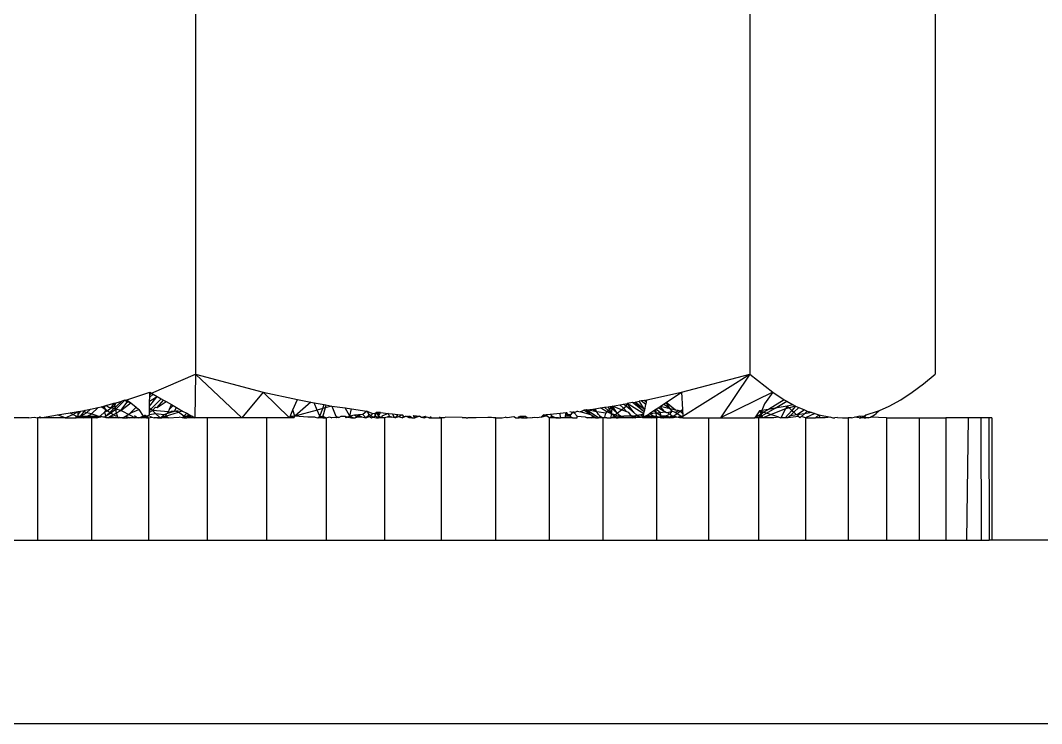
# Model space of a CAD drawing. Header units: millimetres. Extents: x 243 to 2849, y 203 to 3454.
# Drawn here: x 1435.11 to 1451.81, y 1575.16 to 1586.66 of the extents above; entities that cross this region are included whole.
import ezdxf

# ---------------------------------------------------------------- set-up
doc = ezdxf.new("R2010")
doc.units = ezdxf.units.MM

msp = doc.modelspace()

# ---------------------------------------------------------------- linework, layer by layer
for p, q in [((1437.97, 1587.442), (1437.97, 1580.871)), ((1447.042, 1587.442), (1447.042, 1580.871)), ((1450.07, 1587.442), (1450.07, 1580.871)), ((1437.251, 1580.56), (1437.97, 1580.871)), ((1437.97, 1580.871), (1437.961, 1580.156)), ((1437.97, 1580.871), (1439.078, 1580.577)), ((1437.97, 1580.871), (1438.729, 1580.156)), ((1445.924, 1580.574), (1447.042, 1580.871)), ((1445.945, 1580.182), (1447.042, 1580.871)), ((1447.042, 1580.871), (1446.559, 1580.156)), ((1447.042, 1580.871), (1447.414, 1580.575)), ((1449.884, 1580.715), (1450.07, 1580.871)), ((1449.697, 1580.574), (1449.884, 1580.715)), ((1436.851, 1580.452), (1437.225, 1580.574)), ((1437.221, 1580.346), (1437.344, 1580.507)), ((1437.222, 1580.429), (1437.344, 1580.507)), ((1437.222, 1580.429), (1437.224, 1580.494)), ((1437.224, 1580.494), (1437.282, 1580.542)), ((1437.224, 1580.494), (1437.225, 1580.537)), ((1437.225, 1580.574), (1437.251, 1580.56)), ((1437.225, 1580.537), (1437.225, 1580.574)), ((1437.225, 1580.537), (1437.251, 1580.56)), ((1437.251, 1580.56), (1437.282, 1580.542)), ((1437.282, 1580.542), (1437.344, 1580.507)), ((1437.344, 1580.507), (1437.412, 1580.468)), ((1439.078, 1580.577), (1438.729, 1580.156)), ((1439.078, 1580.577), (1439.638, 1580.454)), ((1439.078, 1580.577), (1439.508, 1580.156)), ((1445.358, 1580.451), (1445.924, 1580.574)), ((1445.674, 1580.409), (1445.924, 1580.574)), ((1445.924, 1580.574), (1445.939, 1580.291)), ((1447.414, 1580.575), (1446.559, 1580.156)), ((1447.414, 1580.575), (1447.28, 1580.384)), ((1447.414, 1580.575), (1447.602, 1580.452)), ((1449.51, 1580.452), (1449.697, 1580.574)), ((1436.255, 1580.301), (1436.379, 1580.328)), ((1436.269, 1580.22), (1436.379, 1580.328)), ((1436.379, 1580.328), (1436.427, 1580.338)), ((1436.427, 1580.338), (1436.474, 1580.349)), ((1436.427, 1580.338), (1436.449, 1580.323)), ((1436.505, 1580.287), (1436.427, 1580.338)), ((1436.449, 1580.323), (1436.507, 1580.358)), ((1436.474, 1580.349), (1436.507, 1580.358)), ((1436.505, 1580.287), (1436.474, 1580.349)), ((1436.504, 1580.182), (1436.764, 1580.428)), ((1436.507, 1580.358), (1436.639, 1580.394)), ((1436.556, 1580.327), (1436.507, 1580.358)), ((1436.59, 1580.318), (1436.556, 1580.327)), ((1436.59, 1580.318), (1436.639, 1580.394)), ((1436.59, 1580.318), (1436.65, 1580.356)), ((1436.639, 1580.394), (1436.674, 1580.403)), ((1436.65, 1580.356), (1436.639, 1580.394)), ((1436.65, 1580.356), (1436.674, 1580.403)), ((1436.666, 1580.298), (1436.65, 1580.356)), ((1436.666, 1580.298), (1436.818, 1580.443)), ((1436.674, 1580.403), (1436.764, 1580.428)), ((1436.748, 1580.276), (1436.856, 1580.411)), ((1436.748, 1580.276), (1436.914, 1580.401)), ((1436.818, 1580.443), (1436.764, 1580.428)), ((1436.818, 1580.443), (1436.851, 1580.452)), ((1436.856, 1580.411), (1436.818, 1580.443)), ((1436.851, 1580.452), (1436.878, 1580.43)), ((1436.856, 1580.411), (1436.878, 1580.43)), ((1436.914, 1580.401), (1436.856, 1580.411)), ((1436.878, 1580.43), (1436.914, 1580.401)), ((1436.902, 1580.235), (1436.999, 1580.332)), ((1436.914, 1580.401), (1436.999, 1580.332)), ((1436.999, 1580.332), (1437.047, 1580.294)), ((1437.219, 1580.247), (1437.22, 1580.319)), ((1437.22, 1580.319), (1437.221, 1580.346)), ((1437.266, 1580.277), (1437.22, 1580.319)), ((1437.24, 1580.301), (1437.22, 1580.319)), ((1437.221, 1580.346), (1437.222, 1580.429)), ((1437.24, 1580.301), (1437.412, 1580.468)), ((1437.266, 1580.277), (1437.316, 1580.332)), ((1437.316, 1580.332), (1437.346, 1580.327)), ((1437.346, 1580.327), (1437.449, 1580.448)), ((1437.346, 1580.327), (1437.494, 1580.422)), ((1437.412, 1580.468), (1437.449, 1580.448)), ((1437.449, 1580.448), (1437.494, 1580.422)), ((1437.494, 1580.422), (1437.578, 1580.374)), ((1437.544, 1580.299), (1437.578, 1580.374)), ((1437.544, 1580.299), (1437.604, 1580.359)), ((1437.578, 1580.374), (1437.604, 1580.359)), ((1437.604, 1580.359), (1437.661, 1580.327)), ((1437.626, 1580.266), (1437.661, 1580.327)), ((1437.661, 1580.327), (1437.76, 1580.267)), ((1439.566, 1580.288), (1439.638, 1580.454)), ((1439.861, 1580.413), (1439.595, 1580.182)), ((1439.638, 1580.454), (1439.861, 1580.413)), ((1439.861, 1580.413), (1439.915, 1580.403)), ((1439.963, 1580.283), (1439.915, 1580.403)), ((1439.915, 1580.403), (1440.078, 1580.373)), ((1440.053, 1580.308), (1440.078, 1580.373)), ((1440.093, 1580.32), (1440.053, 1580.308)), ((1440.093, 1580.32), (1440.056, 1580.182)), ((1440.078, 1580.373), (1440.106, 1580.368)), ((1440.106, 1580.368), (1440.093, 1580.32)), ((1440.204, 1580.35), (1440.093, 1580.32)), ((1440.106, 1580.368), (1440.204, 1580.35)), ((1440.204, 1580.35), (1440.267, 1580.182)), ((1440.204, 1580.35), (1440.42, 1580.319)), ((1444.505, 1580.306), (1444.595, 1580.319)), ((1444.595, 1580.319), (1444.663, 1580.329)), ((1444.703, 1580.254), (1444.595, 1580.319)), ((1444.663, 1580.329), (1444.722, 1580.338)), ((1444.722, 1580.275), (1444.663, 1580.329)), ((1444.722, 1580.338), (1444.748, 1580.341)), ((1444.746, 1580.3), (1444.722, 1580.338)), ((1444.746, 1580.3), (1444.791, 1580.348)), ((1444.748, 1580.341), (1444.791, 1580.348)), ((1444.787, 1580.306), (1444.748, 1580.341)), ((1444.787, 1580.306), (1444.791, 1580.348)), ((1444.791, 1580.348), (1444.914, 1580.37)), ((1444.87, 1580.233), (1444.791, 1580.348)), ((1444.942, 1580.29), (1444.791, 1580.348)), ((1444.914, 1580.37), (1444.976, 1580.381)), ((1444.976, 1580.317), (1444.914, 1580.37)), ((1444.976, 1580.381), (1445.033, 1580.392)), ((1445.016, 1580.348), (1444.976, 1580.381)), ((1444.976, 1580.317), (1445.016, 1580.348)), ((1445.016, 1580.348), (1445.033, 1580.392)), ((1445.14, 1580.245), (1445.016, 1580.348)), ((1445.12, 1580.408), (1445.033, 1580.392)), ((1445.14, 1580.245), (1445.033, 1580.392)), ((1445.306, 1580.221), (1445.033, 1580.392)), ((1445.12, 1580.408), (1445.162, 1580.415)), ((1445.281, 1580.28), (1445.12, 1580.408)), ((1445.162, 1580.415), (1445.232, 1580.428)), ((1445.322, 1580.29), (1445.162, 1580.415)), ((1445.281, 1580.28), (1445.162, 1580.415)), ((1445.26, 1580.433), (1445.232, 1580.428)), ((1445.322, 1580.29), (1445.232, 1580.428)), ((1445.309, 1580.442), (1445.26, 1580.433)), ((1445.341, 1580.372), (1445.26, 1580.433)), ((1445.309, 1580.442), (1445.358, 1580.451)), ((1445.349, 1580.411), (1445.309, 1580.442)), ((1445.322, 1580.29), (1445.341, 1580.372)), ((1445.341, 1580.372), (1445.349, 1580.411)), ((1445.349, 1580.411), (1445.358, 1580.451)), ((1445.503, 1580.296), (1445.538, 1580.319)), ((1445.538, 1580.319), (1445.573, 1580.342)), ((1445.648, 1580.253), (1445.538, 1580.319)), ((1445.573, 1580.342), (1445.63, 1580.38)), ((1445.737, 1580.304), (1445.573, 1580.342)), ((1445.648, 1580.253), (1445.573, 1580.342)), ((1445.63, 1580.38), (1445.674, 1580.409)), ((1445.737, 1580.304), (1445.63, 1580.38)), ((1445.822, 1580.284), (1445.674, 1580.409)), ((1445.737, 1580.304), (1445.674, 1580.409)), ((1447.28, 1580.384), (1447.234, 1580.275)), ((1447.602, 1580.452), (1447.345, 1580.295)), ((1447.453, 1580.314), (1447.648, 1580.427)), ((1447.651, 1580.349), (1447.453, 1580.314)), ((1447.602, 1580.452), (1447.648, 1580.427)), ((1447.651, 1580.349), (1447.626, 1580.302)), ((1447.648, 1580.427), (1447.75, 1580.371)), ((1447.75, 1580.371), (1447.651, 1580.349)), ((1447.651, 1580.349), (1447.684, 1580.318)), ((1447.79, 1580.349), (1447.684, 1580.318)), ((1447.79, 1580.349), (1447.727, 1580.278)), ((1447.75, 1580.371), (1447.79, 1580.349)), ((1447.843, 1580.326), (1447.76, 1580.247)), ((1447.79, 1580.349), (1447.843, 1580.326)), ((1447.843, 1580.326), (1447.936, 1580.285)), ((1449.161, 1580.279), (1449.321, 1580.349)), ((1449.321, 1580.349), (1449.51, 1580.452)), ((1435.247, 1580.156), (1434.562, 1580.156)), ((1435.247, 1580.156), (1435.333, 1580.169)), ((1435.333, 1580.169), (1435.386, 1580.156)), ((1435.386, 1580.156), (1435.386, 1578.156)), ((1435.437, 1580.156), (1435.386, 1580.156)), ((1435.437, 1580.156), (1435.423, 1580.177)), ((1435.437, 1580.156), (1435.716, 1580.206)), ((1435.84, 1580.156), (1435.437, 1580.156)), ((1435.716, 1580.206), (1435.924, 1580.239)), ((1435.84, 1580.156), (1435.716, 1580.206)), ((1435.84, 1580.156), (1435.967, 1580.211)), ((1435.84, 1580.156), (1436.018, 1580.156)), ((1435.924, 1580.239), (1436.053, 1580.259)), ((1435.967, 1580.211), (1435.924, 1580.239)), ((1435.967, 1580.211), (1436.053, 1580.259)), ((1436.018, 1580.182), (1435.967, 1580.211)), ((1436.018, 1580.156), (1436.088, 1580.182)), ((1436.018, 1580.156), (1436.018, 1580.182)), ((1436.018, 1580.182), (1436.088, 1580.182)), ((1436.086, 1580.156), (1436.018, 1580.182)), ((1436.018, 1580.182), (1436.051, 1580.182)), ((1436.086, 1580.156), (1436.018, 1580.156)), ((1436.05, 1580.156), (1436.018, 1580.156)), ((1436.05, 1580.156), (1436.051, 1580.182)), ((1436.086, 1580.156), (1436.05, 1580.156)), ((1436.051, 1580.182), (1436.052, 1580.209)), ((1436.051, 1580.182), (1436.088, 1580.182)), ((1436.052, 1580.209), (1436.096, 1580.266)), ((1436.052, 1580.209), (1436.053, 1580.259)), ((1436.053, 1580.259), (1436.096, 1580.266)), ((1436.086, 1580.156), (1436.088, 1580.182)), ((1436.141, 1580.156), (1436.086, 1580.156)), ((1436.088, 1580.182), (1436.174, 1580.283)), ((1436.088, 1580.182), (1436.189, 1580.241)), ((1436.088, 1580.182), (1436.207, 1580.182)), ((1436.141, 1580.156), (1436.088, 1580.182)), ((1436.096, 1580.266), (1436.13, 1580.273)), ((1436.13, 1580.273), (1436.174, 1580.283)), ((1436.189, 1580.241), (1436.13, 1580.273)), ((1436.141, 1580.156), (1436.207, 1580.182)), ((1436.204, 1580.156), (1436.141, 1580.156)), ((1436.174, 1580.283), (1436.255, 1580.301)), ((1436.189, 1580.241), (1436.255, 1580.301)), ((1436.269, 1580.22), (1436.189, 1580.241)), ((1436.204, 1580.156), (1436.207, 1580.182)), ((1436.271, 1580.156), (1436.204, 1580.156)), ((1436.207, 1580.182), (1436.269, 1580.22)), ((1436.207, 1580.182), (1436.373, 1580.182)), ((1436.271, 1580.156), (1436.207, 1580.182)), ((1436.373, 1580.182), (1436.269, 1580.22)), ((1436.271, 1580.156), (1436.271, 1578.156)), ((1436.341, 1580.156), (1436.271, 1580.156)), ((1436.341, 1580.156), (1436.373, 1580.182)), ((1436.372, 1580.156), (1436.341, 1580.156)), ((1436.372, 1580.156), (1436.373, 1580.182)), ((1436.444, 1580.173), (1436.372, 1580.156)), ((1436.373, 1580.182), (1436.413, 1580.182)), ((1436.444, 1580.173), (1436.373, 1580.182)), ((1436.413, 1580.182), (1436.491, 1580.256)), ((1436.413, 1580.182), (1436.444, 1580.173)), ((1436.47, 1580.167), (1436.444, 1580.173)), ((1436.47, 1580.167), (1436.504, 1580.182)), ((1436.509, 1580.156), (1436.47, 1580.167)), ((1436.491, 1580.256), (1436.505, 1580.287)), ((1436.491, 1580.256), (1436.527, 1580.272)), ((1436.504, 1580.182), (1436.491, 1580.256)), ((1436.504, 1580.182), (1436.666, 1580.298)), ((1436.509, 1580.156), (1436.504, 1580.182)), ((1436.527, 1580.272), (1436.505, 1580.287)), ((1436.537, 1580.156), (1436.509, 1580.156)), ((1436.527, 1580.272), (1436.59, 1580.318)), ((1436.627, 1580.207), (1436.527, 1580.272)), ((1436.537, 1580.156), (1436.584, 1580.182)), ((1436.592, 1580.156), (1436.537, 1580.156)), ((1436.584, 1580.182), (1436.627, 1580.207)), ((1436.592, 1580.156), (1436.584, 1580.182)), ((1436.653, 1580.156), (1436.584, 1580.182)), ((1436.666, 1580.298), (1436.59, 1580.318)), ((1436.653, 1580.156), (1436.592, 1580.156)), ((1436.627, 1580.207), (1436.682, 1580.238)), ((1436.666, 1580.182), (1436.627, 1580.207)), ((1436.704, 1580.156), (1436.653, 1580.156)), ((1436.682, 1580.238), (1436.666, 1580.298)), ((1436.748, 1580.276), (1436.666, 1580.298)), ((1436.698, 1580.182), (1436.666, 1580.182)), ((1436.682, 1580.238), (1436.748, 1580.276)), ((1436.698, 1580.182), (1436.682, 1580.238)), ((1436.704, 1580.156), (1436.698, 1580.182)), ((1436.704, 1580.156), (1436.733, 1580.168)), ((1436.779, 1580.156), (1436.704, 1580.156)), ((1436.733, 1580.168), (1436.779, 1580.156)), ((1436.92, 1580.187), (1436.748, 1580.276)), ((1436.779, 1580.156), (1436.833, 1580.182)), ((1436.779, 1580.156), (1436.86, 1580.156)), ((1436.833, 1580.182), (1436.902, 1580.235)), ((1436.86, 1580.156), (1436.833, 1580.182)), ((1436.833, 1580.182), (1436.892, 1580.156)), ((1436.892, 1580.156), (1436.86, 1580.156)), ((1436.98, 1580.156), (1436.892, 1580.156)), ((1436.902, 1580.235), (1437.047, 1580.294)), ((1436.98, 1580.156), (1436.92, 1580.187)), ((1437.006, 1580.161), (1436.973, 1580.191)), ((1436.98, 1580.156), (1437.006, 1580.161)), ((1437.047, 1580.156), (1436.98, 1580.156)), ((1437.006, 1580.161), (1437.047, 1580.156)), ((1437.047, 1580.294), (1437.116, 1580.182)), ((1437.047, 1580.156), (1437.116, 1580.182)), ((1437.091, 1580.156), (1437.047, 1580.156)), ((1437.116, 1580.182), (1437.091, 1580.156)), ((1437.091, 1580.156), (1437.144, 1580.182)), ((1437.172, 1580.156), (1437.091, 1580.156)), ((1437.116, 1580.182), (1437.155, 1580.206)), ((1437.116, 1580.182), (1437.185, 1580.182)), ((1437.116, 1580.182), (1437.172, 1580.156)), ((1437.144, 1580.182), (1437.155, 1580.206)), ((1437.172, 1580.156), (1437.144, 1580.182)), ((1437.185, 1580.182), (1437.144, 1580.182)), ((1437.172, 1580.156), (1437.185, 1580.182)), ((1437.172, 1580.156), (1437.202, 1580.156)), ((1437.185, 1580.182), (1437.218, 1580.213)), ((1437.202, 1580.156), (1437.185, 1580.182)), ((1437.202, 1580.156), (1437.257, 1580.169)), ((1437.202, 1580.156), (1437.202, 1578.156)), ((1437.217, 1580.182), (1437.257, 1580.169)), ((1437.218, 1580.213), (1437.219, 1580.247)), ((1437.218, 1580.213), (1437.32, 1580.227)), ((1437.219, 1580.281), (1437.24, 1580.301)), ((1437.219, 1580.247), (1437.266, 1580.277)), ((1437.266, 1580.277), (1437.24, 1580.301)), ((1437.257, 1580.169), (1437.297, 1580.156)), ((1437.32, 1580.227), (1437.266, 1580.277)), ((1437.53, 1580.254), (1437.266, 1580.277)), ((1437.349, 1580.156), (1437.297, 1580.156)), ((1437.32, 1580.227), (1437.458, 1580.21)), ((1437.396, 1580.156), (1437.32, 1580.227)), ((1437.396, 1580.156), (1437.349, 1580.156)), ((1437.349, 1580.156), (1437.423, 1580.156)), ((1437.396, 1580.156), (1437.43, 1580.182)), ((1437.396, 1580.156), (1437.423, 1580.156)), ((1437.481, 1580.182), (1437.423, 1580.156)), ((1437.423, 1580.156), (1437.43, 1580.182)), ((1437.522, 1580.156), (1437.423, 1580.156)), ((1437.43, 1580.182), (1437.458, 1580.21)), ((1437.43, 1580.182), (1437.481, 1580.182)), ((1437.458, 1580.21), (1437.505, 1580.229)), ((1437.481, 1580.182), (1437.695, 1580.248)), ((1437.481, 1580.182), (1437.505, 1580.229)), ((1437.522, 1580.156), (1437.481, 1580.182)), ((1437.505, 1580.229), (1437.53, 1580.254)), ((1437.505, 1580.229), (1437.557, 1580.243)), ((1437.522, 1580.156), (1437.702, 1580.17)), ((1437.53, 1580.254), (1437.544, 1580.299)), ((1437.557, 1580.243), (1437.53, 1580.254)), ((1437.557, 1580.243), (1437.626, 1580.266)), ((1437.578, 1580.26), (1437.557, 1580.243)), ((1437.626, 1580.266), (1437.578, 1580.26)), ((1437.626, 1580.266), (1437.689, 1580.277)), ((1437.695, 1580.248), (1437.626, 1580.266)), ((1437.76, 1580.267), (1437.695, 1580.248)), ((1437.783, 1580.182), (1437.695, 1580.248)), ((1437.751, 1580.156), (1437.702, 1580.17)), ((1437.751, 1580.156), (1437.783, 1580.182)), ((1437.78, 1580.156), (1437.751, 1580.156)), ((1437.76, 1580.267), (1437.829, 1580.231)), ((1437.78, 1580.156), (1437.783, 1580.182)), ((1437.828, 1580.182), (1437.78, 1580.156)), ((1437.78, 1580.156), (1437.832, 1580.156)), ((1437.783, 1580.182), (1437.829, 1580.231)), ((1437.783, 1580.182), (1437.855, 1580.182)), ((1437.828, 1580.182), (1437.866, 1580.21)), ((1437.828, 1580.182), (1437.832, 1580.156)), ((1437.828, 1580.182), (1437.855, 1580.182)), ((1437.829, 1580.231), (1437.891, 1580.196)), ((1437.832, 1580.156), (1437.855, 1580.182)), ((1437.906, 1580.156), (1437.832, 1580.156)), ((1437.855, 1580.182), (1437.866, 1580.21)), ((1437.891, 1580.196), (1437.855, 1580.182)), ((1437.906, 1580.156), (1437.855, 1580.182)), ((1437.916, 1580.182), (1437.855, 1580.182)), ((1437.891, 1580.196), (1437.916, 1580.182)), ((1437.916, 1580.182), (1437.906, 1580.156)), ((1437.961, 1580.156), (1437.906, 1580.156)), ((1437.916, 1580.182), (1437.961, 1580.156)), ((1438.162, 1580.156), (1437.961, 1580.156)), ((1438.162, 1580.156), (1438.162, 1578.156)), ((1438.729, 1580.156), (1438.162, 1580.156)), ((1439.135, 1580.156), (1438.729, 1580.156)), ((1439.135, 1580.156), (1439.135, 1578.156)), ((1439.508, 1580.156), (1439.135, 1580.156)), ((1439.519, 1580.181), (1439.508, 1580.156)), ((1439.58, 1580.156), (1439.508, 1580.156)), ((1439.519, 1580.181), (1439.566, 1580.288)), ((1439.595, 1580.182), (1439.519, 1580.181)), ((1439.58, 1580.156), (1439.519, 1580.181)), ((1439.595, 1580.182), (1439.566, 1580.288)), ((1439.58, 1580.156), (1439.595, 1580.182)), ((1439.963, 1580.283), (1439.595, 1580.182)), ((1439.808, 1580.17), (1439.595, 1580.182)), ((1439.929, 1580.166), (1439.808, 1580.17)), ((1439.929, 1580.166), (1439.975, 1580.156)), ((1440.053, 1580.308), (1439.963, 1580.283)), ((1440.004, 1580.182), (1439.963, 1580.283)), ((1439.975, 1580.156), (1440.004, 1580.182)), ((1440.009, 1580.156), (1439.975, 1580.156)), ((1440.004, 1580.182), (1440.053, 1580.308)), ((1440.056, 1580.156), (1440.004, 1580.182)), ((1440.004, 1580.182), (1440.009, 1580.156)), ((1440.056, 1580.182), (1440.009, 1580.156)), ((1440.056, 1580.156), (1440.009, 1580.156)), ((1440.056, 1580.182), (1440.056, 1580.156)), ((1440.056, 1580.182), (1440.108, 1580.156)), ((1440.056, 1580.156), (1440.108, 1580.156)), ((1440.108, 1580.156), (1440.166, 1580.175)), ((1440.108, 1580.156), (1440.108, 1578.156)), ((1440.166, 1580.175), (1440.203, 1580.156)), ((1440.251, 1580.162), (1440.203, 1580.156)), ((1440.286, 1580.156), (1440.251, 1580.162)), ((1440.267, 1580.182), (1440.286, 1580.156)), ((1440.267, 1580.182), (1440.318, 1580.164)), ((1440.318, 1580.164), (1440.286, 1580.156)), ((1440.318, 1580.164), (1440.357, 1580.182)), ((1440.357, 1580.182), (1440.416, 1580.182)), ((1440.416, 1580.182), (1440.436, 1580.156)), ((1440.416, 1580.182), (1440.463, 1580.168)), ((1440.496, 1580.182), (1440.42, 1580.319)), ((1440.42, 1580.319), (1440.525, 1580.304)), ((1440.496, 1580.182), (1440.436, 1580.156)), ((1440.463, 1580.168), (1440.436, 1580.156)), ((1440.463, 1580.168), (1440.525, 1580.156)), ((1440.496, 1580.182), (1440.525, 1580.304)), ((1440.573, 1580.201), (1440.496, 1580.182)), ((1440.553, 1580.156), (1440.496, 1580.182)), ((1440.496, 1580.182), (1440.525, 1580.156)), ((1440.525, 1580.304), (1440.775, 1580.267)), ((1440.525, 1580.156), (1440.582, 1580.156)), ((1440.553, 1580.156), (1440.525, 1580.156)), ((1440.553, 1580.156), (1440.582, 1580.156)), ((1440.637, 1580.205), (1440.573, 1580.201)), ((1440.573, 1580.201), (1440.623, 1580.172)), ((1440.637, 1580.205), (1440.582, 1580.156)), ((1440.647, 1580.182), (1440.582, 1580.156)), ((1440.582, 1580.156), (1440.623, 1580.172)), ((1440.623, 1580.172), (1440.686, 1580.174)), ((1440.709, 1580.213), (1440.637, 1580.205)), ((1440.647, 1580.182), (1440.637, 1580.205)), ((1440.637, 1580.205), (1440.686, 1580.174)), ((1440.647, 1580.182), (1440.714, 1580.167)), ((1440.686, 1580.174), (1440.647, 1580.182)), ((1440.686, 1580.174), (1440.714, 1580.167)), ((1440.775, 1580.267), (1440.709, 1580.213)), ((1440.709, 1580.213), (1440.759, 1580.156)), ((1440.714, 1580.167), (1440.759, 1580.156)), ((1440.795, 1580.182), (1440.759, 1580.156)), ((1440.759, 1580.156), (1440.821, 1580.178)), ((1440.775, 1580.267), (1440.872, 1580.23)), ((1440.775, 1580.267), (1440.802, 1580.223)), ((1440.802, 1580.223), (1440.795, 1580.182)), ((1440.802, 1580.223), (1440.88, 1580.169)), ((1440.872, 1580.23), (1440.821, 1580.178)), ((1440.821, 1580.178), (1440.849, 1580.156)), ((1440.849, 1580.156), (1440.913, 1580.182)), ((1440.849, 1580.156), (1440.88, 1580.169)), ((1440.872, 1580.23), (1440.909, 1580.234)), ((1440.88, 1580.169), (1440.932, 1580.156)), ((1440.909, 1580.234), (1440.94, 1580.25)), ((1440.913, 1580.182), (1440.909, 1580.234)), ((1440.913, 1580.182), (1440.94, 1580.25)), ((1440.963, 1580.156), (1440.913, 1580.182)), ((1440.932, 1580.156), (1440.963, 1580.156)), ((1440.965, 1580.182), (1440.94, 1580.25)), ((1440.94, 1580.25), (1440.966, 1580.247)), ((1441, 1580.243), (1440.94, 1580.25)), ((1440.963, 1580.156), (1440.965, 1580.182)), ((1441.02, 1580.156), (1440.963, 1580.156)), ((1440.965, 1580.182), (1440.966, 1580.247)), ((1440.965, 1580.182), (1441, 1580.243)), ((1441.02, 1580.156), (1440.965, 1580.182)), ((1440.966, 1580.247), (1441, 1580.243)), ((1441, 1580.243), (1441.124, 1580.23)), ((1441.124, 1580.23), (1441.018, 1580.182)), ((1441.018, 1580.182), (1441.02, 1580.156)), ((1441.064, 1580.156), (1441.02, 1580.156)), ((1441.11, 1580.17), (1441.064, 1580.156)), ((1441.064, 1580.156), (1441.064, 1578.156)), ((1441.148, 1580.182), (1441.11, 1580.17)), ((1441.182, 1580.166), (1441.11, 1580.17)), ((1441.148, 1580.182), (1441.124, 1580.23)), ((1441.124, 1580.23), (1441.193, 1580.223)), ((1441.148, 1580.182), (1441.182, 1580.166)), ((1441.237, 1580.156), (1441.182, 1580.166)), ((1441.193, 1580.223), (1441.209, 1580.182)), ((1441.193, 1580.223), (1441.284, 1580.213)), ((1441.209, 1580.182), (1441.237, 1580.156)), ((1441.284, 1580.213), (1441.237, 1580.156)), ((1441.294, 1580.173), (1441.237, 1580.156)), ((1441.284, 1580.213), (1441.351, 1580.206)), ((1441.351, 1580.206), (1441.294, 1580.173)), ((1441.35, 1580.156), (1441.294, 1580.173)), ((1441.35, 1580.156), (1441.414, 1580.182)), ((1441.377, 1580.176), (1441.35, 1580.156)), ((1441.351, 1580.206), (1441.377, 1580.176)), ((1441.377, 1580.176), (1441.443, 1580.182)), ((1441.466, 1580.156), (1441.414, 1580.182)), ((1441.512, 1580.156), (1441.443, 1580.182)), ((1441.443, 1580.182), (1441.466, 1580.156)), ((1441.466, 1580.156), (1441.471, 1580.182)), ((1441.512, 1580.156), (1441.466, 1580.156)), ((1441.512, 1580.156), (1441.471, 1580.182)), ((1441.512, 1580.156), (1441.56, 1580.156)), ((1441.534, 1580.195), (1441.56, 1580.156)), ((1441.534, 1580.195), (1441.586, 1580.191)), ((1441.586, 1580.191), (1441.56, 1580.156)), ((1441.642, 1580.182), (1441.56, 1580.156)), ((1441.586, 1580.191), (1441.642, 1580.182)), ((1441.642, 1580.182), (1441.667, 1580.166)), ((1441.667, 1580.166), (1441.733, 1580.182)), ((1441.667, 1580.166), (1441.711, 1580.156)), ((1441.733, 1580.182), (1441.711, 1580.156)), ((1441.711, 1580.156), (1441.761, 1580.171)), ((1441.761, 1580.171), (1441.794, 1580.156)), ((1441.794, 1580.156), (1441.827, 1580.176)), ((1441.794, 1580.156), (1441.993, 1580.156)), ((1441.993, 1580.156), (1441.963, 1580.168)), ((1441.993, 1580.156), (1441.993, 1578.156)), ((1442.04, 1580.156), (1441.993, 1580.156)), ((1442.066, 1580.166), (1442.04, 1580.156)), ((1442.332, 1580.16), (1442.066, 1580.166)), ((1442.332, 1580.16), (1442.401, 1580.156)), ((1442.369, 1580.156), (1442.332, 1580.16)), ((1442.401, 1580.156), (1442.369, 1580.156)), ((1442.401, 1580.156), (1442.429, 1580.158)), ((1442.487, 1580.156), (1442.429, 1580.158)), ((1442.564, 1580.156), (1442.487, 1580.156)), ((1442.752, 1580.162), (1442.564, 1580.156)), ((1442.816, 1580.163), (1442.752, 1580.162)), ((1442.846, 1580.156), (1442.816, 1580.163)), ((1442.883, 1580.156), (1442.846, 1580.156)), ((1442.883, 1578.156), (1442.883, 1580.156)), ((1442.883, 1580.156), (1442.991, 1580.156)), ((1442.991, 1580.156), (1443.039, 1580.168)), ((1443.073, 1580.156), (1443.039, 1580.168)), ((1443.181, 1580.175), (1443.073, 1580.156)), ((1443.206, 1580.156), (1443.181, 1580.175)), ((1443.206, 1580.156), (1443.267, 1580.156)), ((1443.248, 1580.179), (1443.267, 1580.156)), ((1443.282, 1580.182), (1443.267, 1580.156)), ((1443.306, 1580.156), (1443.267, 1580.156)), ((1443.306, 1580.156), (1443.282, 1580.182)), ((1443.282, 1580.182), (1443.312, 1580.182)), ((1443.306, 1580.156), (1443.312, 1580.182)), ((1443.306, 1580.156), (1443.362, 1580.182)), ((1443.306, 1580.156), (1443.4, 1580.156)), ((1443.312, 1580.182), (1443.362, 1580.182)), ((1443.4, 1580.156), (1443.362, 1580.182)), ((1443.4, 1580.156), (1443.454, 1580.16)), ((1443.454, 1580.16), (1443.48, 1580.156)), ((1443.523, 1580.164), (1443.48, 1580.156)), ((1443.56, 1580.156), (1443.523, 1580.164)), ((1443.625, 1580.169), (1443.56, 1580.156)), ((1443.625, 1580.169), (1443.663, 1580.206)), ((1443.625, 1580.169), (1443.682, 1580.182)), ((1443.663, 1580.206), (1443.706, 1580.211)), ((1443.682, 1580.182), (1443.663, 1580.206)), ((1443.727, 1580.182), (1443.663, 1580.206)), ((1443.727, 1580.182), (1443.682, 1580.182)), ((1443.706, 1580.211), (1443.775, 1580.218)), ((1443.727, 1580.182), (1443.706, 1580.211)), ((1443.758, 1580.156), (1443.727, 1580.182)), ((1443.758, 1580.156), (1443.804, 1580.182)), ((1443.758, 1580.156), (1443.758, 1578.156)), ((1443.835, 1580.156), (1443.758, 1580.156)), ((1443.775, 1580.218), (1443.935, 1580.235)), ((1443.804, 1580.182), (1443.775, 1580.218)), ((1443.835, 1580.156), (1443.804, 1580.182)), ((1443.804, 1580.182), (1443.865, 1580.158)), ((1443.865, 1580.158), (1443.835, 1580.156)), ((1443.91, 1580.156), (1443.835, 1580.156)), ((1443.865, 1580.158), (1443.91, 1580.156)), ((1443.91, 1580.156), (1443.944, 1580.156)), ((1443.935, 1580.235), (1444.034, 1580.245)), ((1443.944, 1580.156), (1443.935, 1580.235)), ((1444.017, 1580.156), (1443.944, 1580.156)), ((1444.017, 1580.156), (1444.022, 1580.182)), ((1444.141, 1580.156), (1444.017, 1580.156)), ((1444.022, 1580.182), (1444.034, 1580.245)), ((1444.091, 1580.182), (1444.022, 1580.182)), ((1444.065, 1580.182), (1444.034, 1580.245)), ((1444.034, 1580.245), (1444.065, 1580.21)), ((1444.065, 1580.21), (1444.116, 1580.209)), ((1444.091, 1580.182), (1444.065, 1580.182)), ((1444.129, 1580.232), (1444.091, 1580.182)), ((1444.141, 1580.156), (1444.091, 1580.182)), ((1444.167, 1580.236), (1444.095, 1580.252)), ((1444.116, 1580.209), (1444.129, 1580.232)), ((1444.167, 1580.236), (1444.129, 1580.232)), ((1444.141, 1580.156), (1444.213, 1580.156)), ((1444.167, 1580.236), (1444.147, 1580.257)), ((1444.223, 1580.265), (1444.167, 1580.236)), ((1444.167, 1580.236), (1444.177, 1580.26)), ((1444.217, 1580.182), (1444.167, 1580.236)), ((1444.213, 1580.156), (1444.217, 1580.182)), ((1444.217, 1580.182), (1444.348, 1580.172)), ((1444.223, 1580.265), (1444.263, 1580.254)), ((1444.263, 1580.254), (1444.324, 1580.28)), ((1444.44, 1580.204), (1444.263, 1580.254)), ((1444.37, 1580.287), (1444.324, 1580.28)), ((1444.44, 1580.204), (1444.324, 1580.28)), ((1444.348, 1580.172), (1444.377, 1580.156)), ((1444.37, 1580.287), (1444.47, 1580.301)), ((1444.44, 1580.204), (1444.37, 1580.287)), ((1444.51, 1580.262), (1444.37, 1580.287)), ((1444.519, 1580.182), (1444.37, 1580.287)), ((1444.438, 1580.156), (1444.377, 1580.156)), ((1444.438, 1580.156), (1444.474, 1580.182)), ((1444.515, 1580.156), (1444.438, 1580.156)), ((1444.474, 1580.182), (1444.44, 1580.204)), ((1444.47, 1580.301), (1444.505, 1580.306)), ((1444.51, 1580.262), (1444.47, 1580.301)), ((1444.515, 1580.156), (1444.474, 1580.182)), ((1444.539, 1580.257), (1444.505, 1580.306)), ((1444.539, 1580.257), (1444.51, 1580.262)), ((1444.515, 1580.156), (1444.566, 1580.156)), ((1444.566, 1580.156), (1444.519, 1580.182)), ((1444.563, 1580.21), (1444.539, 1580.257)), ((1444.682, 1580.233), (1444.539, 1580.257)), ((1444.593, 1580.182), (1444.563, 1580.21)), ((1444.566, 1580.156), (1444.593, 1580.182)), ((1444.638, 1580.156), (1444.566, 1580.156)), ((1444.593, 1580.182), (1444.638, 1580.156)), ((1444.638, 1580.156), (1444.668, 1580.169)), ((1444.638, 1580.156), (1444.638, 1578.156)), ((1444.7, 1580.156), (1444.638, 1580.156)), ((1444.668, 1580.169), (1444.682, 1580.233)), ((1444.668, 1580.169), (1444.7, 1580.156)), ((1444.703, 1580.254), (1444.682, 1580.233)), ((1444.7, 1580.156), (1444.772, 1580.156)), ((1444.703, 1580.254), (1444.722, 1580.275)), ((1444.779, 1580.223), (1444.703, 1580.254)), ((1444.722, 1580.275), (1444.746, 1580.3)), ((1444.779, 1580.223), (1444.722, 1580.275)), ((1444.787, 1580.306), (1444.746, 1580.3)), ((1444.779, 1580.223), (1444.746, 1580.3)), ((1444.772, 1580.156), (1444.779, 1580.223)), ((1444.772, 1580.156), (1444.825, 1580.182)), ((1444.818, 1580.156), (1444.772, 1580.156)), ((1444.779, 1580.223), (1444.787, 1580.306)), ((1444.825, 1580.182), (1444.779, 1580.223)), ((1444.837, 1580.206), (1444.779, 1580.223)), ((1444.87, 1580.233), (1444.787, 1580.306)), ((1444.88, 1580.156), (1444.818, 1580.156)), ((1444.853, 1580.156), (1444.818, 1580.156)), ((1444.837, 1580.206), (1444.825, 1580.182)), ((1444.853, 1580.156), (1444.825, 1580.182)), ((1444.88, 1580.156), (1444.825, 1580.182)), ((1444.837, 1580.206), (1444.87, 1580.233)), ((1444.877, 1580.182), (1444.837, 1580.206)), ((1444.853, 1580.156), (1444.88, 1580.156)), ((1444.87, 1580.233), (1444.942, 1580.29)), ((1444.905, 1580.198), (1444.87, 1580.233)), ((1444.927, 1580.182), (1444.877, 1580.182)), ((1444.88, 1580.156), (1444.927, 1580.182)), ((1444.95, 1580.156), (1444.88, 1580.156)), ((1444.927, 1580.182), (1444.905, 1580.198)), ((1444.95, 1580.156), (1444.927, 1580.182)), ((1444.927, 1580.182), (1444.977, 1580.182)), ((1444.942, 1580.29), (1444.976, 1580.317)), ((1445.028, 1580.257), (1444.942, 1580.29)), ((1444.95, 1580.156), (1444.977, 1580.182)), ((1445.124, 1580.156), (1444.95, 1580.156)), ((1445.028, 1580.257), (1444.976, 1580.317)), ((1445.105, 1580.182), (1444.977, 1580.182)), ((1445.063, 1580.244), (1445.028, 1580.257)), ((1445.105, 1580.182), (1445.063, 1580.244)), ((1445.163, 1580.156), (1445.105, 1580.182)), ((1445.137, 1580.182), (1445.105, 1580.182)), ((1445.105, 1580.182), (1445.124, 1580.156)), ((1445.124, 1580.156), (1445.137, 1580.182)), ((1445.124, 1580.156), (1445.187, 1580.168)), ((1445.163, 1580.156), (1445.124, 1580.156)), ((1445.137, 1580.182), (1445.194, 1580.2)), ((1445.163, 1580.156), (1445.137, 1580.182)), ((1445.187, 1580.168), (1445.137, 1580.182)), ((1445.194, 1580.2), (1445.14, 1580.245)), ((1445.163, 1580.156), (1445.217, 1580.182)), ((1445.163, 1580.156), (1445.187, 1580.168)), ((1445.187, 1580.168), (1445.217, 1580.182)), ((1445.187, 1580.168), (1445.255, 1580.17)), ((1445.194, 1580.2), (1445.236, 1580.205)), ((1445.217, 1580.182), (1445.194, 1580.2)), ((1445.217, 1580.182), (1445.236, 1580.205)), ((1445.217, 1580.182), (1445.255, 1580.17)), ((1445.236, 1580.205), (1445.306, 1580.221)), ((1445.298, 1580.182), (1445.236, 1580.205)), ((1445.255, 1580.17), (1445.298, 1580.182)), ((1445.292, 1580.156), (1445.255, 1580.17)), ((1445.314, 1580.253), (1445.281, 1580.28)), ((1445.292, 1580.156), (1445.298, 1580.182)), ((1445.402, 1580.156), (1445.292, 1580.156)), ((1445.298, 1580.182), (1445.306, 1580.221)), ((1445.298, 1580.182), (1445.369, 1580.182)), ((1445.298, 1580.182), (1445.33, 1580.182)), ((1445.306, 1580.221), (1445.314, 1580.253)), ((1445.314, 1580.253), (1445.322, 1580.29)), ((1445.33, 1580.182), (1445.371, 1580.208)), ((1445.404, 1580.182), (1445.33, 1580.182)), ((1445.33, 1580.182), (1445.369, 1580.182)), ((1445.428, 1580.156), (1445.369, 1580.182)), ((1445.369, 1580.182), (1445.404, 1580.182)), ((1445.402, 1580.156), (1445.369, 1580.182)), ((1445.371, 1580.208), (1445.401, 1580.228)), ((1445.404, 1580.182), (1445.371, 1580.208)), ((1445.401, 1580.228), (1445.469, 1580.274)), ((1445.401, 1580.228), (1445.507, 1580.239)), ((1445.46, 1580.182), (1445.401, 1580.228)), ((1445.402, 1580.156), (1445.404, 1580.182)), ((1445.428, 1580.156), (1445.402, 1580.156)), ((1445.428, 1580.156), (1445.404, 1580.182)), ((1445.404, 1580.182), (1445.46, 1580.182)), ((1445.428, 1580.156), (1445.46, 1580.182)), ((1445.512, 1580.156), (1445.428, 1580.156)), ((1445.512, 1580.156), (1445.46, 1580.182)), ((1445.46, 1580.182), (1445.511, 1580.182)), ((1445.469, 1580.274), (1445.503, 1580.296)), ((1445.507, 1580.239), (1445.469, 1580.274)), ((1445.571, 1580.245), (1445.503, 1580.296)), ((1445.507, 1580.239), (1445.503, 1580.296)), ((1445.507, 1580.239), (1445.571, 1580.245)), ((1445.511, 1580.182), (1445.507, 1580.239)), ((1445.566, 1580.2), (1445.507, 1580.239)), ((1445.512, 1580.156), (1445.511, 1580.182)), ((1445.511, 1580.182), (1445.552, 1580.167)), ((1445.512, 1580.156), (1445.552, 1580.167)), ((1445.512, 1580.156), (1445.512, 1578.156)), ((1445.624, 1580.182), (1445.552, 1580.167)), ((1445.552, 1580.167), (1445.59, 1580.182)), ((1445.552, 1580.167), (1445.623, 1580.156)), ((1445.552, 1580.167), (1445.59, 1580.156)), ((1445.59, 1580.182), (1445.566, 1580.2)), ((1445.571, 1580.245), (1445.648, 1580.253)), ((1445.59, 1580.182), (1445.571, 1580.245)), ((1445.59, 1580.156), (1445.59, 1580.182)), ((1445.624, 1580.182), (1445.59, 1580.182)), ((1445.59, 1580.182), (1445.623, 1580.156)), ((1445.623, 1580.156), (1445.59, 1580.156)), ((1445.623, 1580.156), (1445.655, 1580.182)), ((1445.623, 1580.156), (1445.624, 1580.182)), ((1445.683, 1580.156), (1445.623, 1580.156)), ((1445.655, 1580.182), (1445.624, 1580.182)), ((1445.683, 1580.156), (1445.624, 1580.182)), ((1445.676, 1580.236), (1445.648, 1580.253)), ((1445.655, 1580.182), (1445.713, 1580.213)), ((1445.683, 1580.156), (1445.655, 1580.182)), ((1445.703, 1580.173), (1445.655, 1580.182)), ((1445.706, 1580.245), (1445.676, 1580.236)), ((1445.703, 1580.173), (1445.683, 1580.156)), ((1445.725, 1580.156), (1445.683, 1580.156)), ((1445.703, 1580.173), (1445.765, 1580.182)), ((1445.725, 1580.156), (1445.703, 1580.173)), ((1445.706, 1580.245), (1445.769, 1580.265)), ((1445.713, 1580.213), (1445.706, 1580.245)), ((1445.739, 1580.221), (1445.713, 1580.213)), ((1445.793, 1580.182), (1445.725, 1580.156)), ((1445.725, 1580.156), (1445.765, 1580.182)), ((1445.789, 1580.156), (1445.725, 1580.156)), ((1445.769, 1580.265), (1445.737, 1580.304)), ((1445.822, 1580.284), (1445.737, 1580.304)), ((1445.739, 1580.221), (1445.769, 1580.265)), ((1445.765, 1580.182), (1445.739, 1580.221)), ((1445.793, 1580.182), (1445.765, 1580.182)), ((1445.789, 1580.156), (1445.765, 1580.182)), ((1445.821, 1580.244), (1445.769, 1580.265)), ((1445.789, 1580.156), (1445.793, 1580.182)), ((1445.844, 1580.168), (1445.789, 1580.156)), ((1445.793, 1580.182), (1445.9, 1580.266)), ((1445.844, 1580.168), (1445.793, 1580.182)), ((1445.821, 1580.244), (1445.866, 1580.274)), ((1445.909, 1580.182), (1445.821, 1580.244)), ((1445.866, 1580.274), (1445.822, 1580.284)), ((1445.844, 1580.168), (1445.909, 1580.182)), ((1445.888, 1580.156), (1445.844, 1580.168)), ((1445.9, 1580.266), (1445.866, 1580.274)), ((1445.888, 1580.156), (1445.909, 1580.182)), ((1445.946, 1580.156), (1445.888, 1580.156)), ((1445.9, 1580.266), (1445.939, 1580.291)), ((1445.94, 1580.26), (1445.9, 1580.266)), ((1445.943, 1580.221), (1445.9, 1580.266)), ((1445.909, 1580.182), (1445.945, 1580.182)), ((1445.946, 1580.156), (1445.909, 1580.182)), ((1445.939, 1580.291), (1445.94, 1580.26)), ((1445.94, 1580.26), (1445.943, 1580.221)), ((1445.943, 1580.221), (1445.945, 1580.182)), ((1445.946, 1580.156), (1445.945, 1580.182)), ((1445.946, 1580.156), (1446.365, 1580.156)), ((1446.365, 1580.156), (1446.365, 1578.156)), ((1446.365, 1580.156), (1446.559, 1580.156)), ((1446.559, 1580.156), (1447.121, 1580.156)), ((1447.199, 1580.269), (1447.121, 1580.156)), ((1447.223, 1580.219), (1447.121, 1580.156)), ((1447.183, 1580.156), (1447.121, 1580.156)), ((1447.223, 1580.219), (1447.183, 1580.156)), ((1447.183, 1580.156), (1447.237, 1580.19)), ((1447.183, 1580.156), (1447.183, 1578.156)), ((1447.253, 1580.156), (1447.183, 1580.156)), ((1447.234, 1580.275), (1447.199, 1580.269)), ((1447.199, 1580.269), (1447.223, 1580.219)), ((1447.199, 1580.269), (1447.268, 1580.247)), ((1447.234, 1580.275), (1447.223, 1580.219)), ((1447.268, 1580.247), (1447.223, 1580.219)), ((1447.223, 1580.219), (1447.237, 1580.19)), ((1447.345, 1580.295), (1447.234, 1580.275)), ((1447.237, 1580.19), (1447.313, 1580.232)), ((1447.237, 1580.19), (1447.253, 1580.156)), ((1447.626, 1580.302), (1447.253, 1580.156)), ((1447.435, 1580.156), (1447.253, 1580.156)), ((1447.345, 1580.295), (1447.268, 1580.247)), ((1447.268, 1580.247), (1447.313, 1580.232)), ((1447.313, 1580.232), (1447.453, 1580.314)), ((1447.517, 1580.167), (1447.313, 1580.232)), ((1447.453, 1580.314), (1447.345, 1580.295)), ((1447.517, 1580.167), (1447.435, 1580.156)), ((1447.517, 1580.167), (1447.55, 1580.156)), ((1447.626, 1580.302), (1447.55, 1580.156)), ((1447.62, 1580.156), (1447.55, 1580.156)), ((1447.62, 1580.156), (1447.727, 1580.278)), ((1447.662, 1580.156), (1447.62, 1580.156)), ((1447.684, 1580.318), (1447.626, 1580.302)), ((1447.699, 1580.19), (1447.662, 1580.156)), ((1447.836, 1580.176), (1447.662, 1580.156)), ((1447.684, 1580.318), (1447.727, 1580.278)), ((1447.76, 1580.247), (1447.699, 1580.19)), ((1447.817, 1580.206), (1447.699, 1580.19)), ((1447.727, 1580.278), (1447.76, 1580.247)), ((1447.76, 1580.247), (1447.792, 1580.217)), ((1447.792, 1580.217), (1447.817, 1580.206)), ((1447.936, 1580.285), (1447.817, 1580.206)), ((1447.933, 1580.224), (1447.817, 1580.206)), ((1447.817, 1580.206), (1447.836, 1580.176)), ((1447.836, 1580.176), (1447.857, 1580.156)), ((1447.886, 1580.18), (1447.857, 1580.156)), ((1447.933, 1580.224), (1447.886, 1580.18)), ((1447.95, 1580.156), (1447.886, 1580.18)), ((1447.98, 1580.266), (1447.933, 1580.224)), ((1447.988, 1580.233), (1447.933, 1580.224)), ((1447.936, 1580.285), (1447.98, 1580.266)), ((1448.104, 1580.227), (1447.95, 1580.156)), ((1447.95, 1580.156), (1447.95, 1578.156)), ((1447.95, 1580.156), (1448.117, 1580.156)), ((1447.98, 1580.266), (1448.022, 1580.253)), ((1448.022, 1580.253), (1447.988, 1580.233)), ((1448.053, 1580.243), (1447.988, 1580.233)), ((1448.022, 1580.253), (1448.053, 1580.243)), ((1448.053, 1580.243), (1448.104, 1580.227)), ((1448.104, 1580.227), (1448.171, 1580.206)), ((1448.171, 1580.206), (1448.117, 1580.156)), ((1448.187, 1580.156), (1448.117, 1580.156)), ((1448.171, 1580.206), (1448.187, 1580.156)), ((1448.171, 1580.206), (1448.363, 1580.169)), ((1448.273, 1580.156), (1448.187, 1580.156)), ((1448.363, 1580.169), (1448.273, 1580.156)), ((1448.363, 1580.169), (1448.399, 1580.156)), ((1448.399, 1580.156), (1448.432, 1580.156)), ((1448.473, 1580.162), (1448.432, 1580.156)), ((1448.473, 1580.162), (1448.556, 1580.156)), ((1448.556, 1580.156), (1448.651, 1580.156)), ((1448.651, 1580.156), (1448.651, 1578.156)), ((1448.706, 1580.156), (1448.651, 1580.156)), ((1448.706, 1580.156), (1448.749, 1580.169)), ((1448.749, 1580.169), (1448.842, 1580.187)), ((1448.827, 1580.156), (1448.749, 1580.169)), ((1448.827, 1580.156), (1448.856, 1580.156)), ((1448.842, 1580.187), (1448.856, 1580.156)), ((1448.842, 1580.187), (1448.905, 1580.185)), ((1448.856, 1580.156), (1448.905, 1580.185)), ((1448.911, 1580.156), (1448.856, 1580.156)), ((1448.905, 1580.185), (1448.941, 1580.206)), ((1448.911, 1580.156), (1448.941, 1580.206)), ((1448.975, 1580.156), (1448.911, 1580.156)), ((1448.911, 1580.156), (1448.938, 1580.156)), ((1448.938, 1580.156), (1449.012, 1580.169)), ((1448.975, 1580.156), (1448.938, 1580.156)), ((1448.941, 1580.206), (1449.131, 1580.266)), ((1448.975, 1580.156), (1449.012, 1580.169)), ((1449.012, 1580.169), (1449.08, 1580.206)), ((1449.275, 1580.156), (1449.012, 1580.169)), ((1449.08, 1580.206), (1449.106, 1580.229)), ((1449.106, 1580.229), (1449.161, 1580.279)), ((1449.106, 1580.229), (1449.131, 1580.266)), ((1449.131, 1580.266), (1449.161, 1580.279)), ((1449.275, 1580.156), (1449.275, 1578.156)), ((1449.275, 1580.156), (1449.81, 1580.156)), ((1449.81, 1580.156), (1449.81, 1578.156)), ((1449.81, 1580.156), (1450.249, 1580.156)), ((1450.249, 1580.156), (1450.249, 1578.156)), ((1450.61, 1580.156), (1450.249, 1580.156)), ((1450.61, 1580.156), (1450.587, 1578.156)), ((1450.819, 1580.156), (1450.61, 1580.156)), ((1450.949, 1580.156), (1450.819, 1580.156)), ((1450.819, 1580.156), (1450.823, 1578.156)), ((1450.998, 1580.156), (1450.949, 1580.156)), ((1450.949, 1580.156), (1450.958, 1578.156)), ((1450.998, 1580.156), (1450.998, 1578.156)), ((1434.562, 1578.156), (1435.386, 1578.156)), ((1435.386, 1578.156), (1436.271, 1578.156)), ((1436.271, 1578.156), (1437.202, 1578.156)), ((1437.202, 1578.156), (1438.162, 1578.156)), ((1438.162, 1578.156), (1439.135, 1578.156)), ((1439.135, 1578.156), (1440.108, 1578.156)), ((1440.108, 1578.156), (1441.064, 1578.156)), ((1441.064, 1578.156), (1441.993, 1578.156)), ((1441.993, 1578.156), (1442.883, 1578.156)), ((1442.883, 1578.156), (1443.758, 1578.156)), ((1443.758, 1578.156), (1444.638, 1578.156)), ((1444.638, 1578.156), (1445.512, 1578.156)), ((1445.512, 1578.156), (1446.365, 1578.156)), ((1446.365, 1578.156), (1447.183, 1578.156)), ((1447.183, 1578.156), (1447.95, 1578.156)), ((1447.95, 1578.156), (1448.651, 1578.156)), ((1448.651, 1578.156), (1449.275, 1578.156)), ((1449.275, 1578.156), (1449.81, 1578.156)), ((1449.81, 1578.156), (1450.249, 1578.156)), ((1450.249, 1578.156), (1450.587, 1578.156)), ((1450.587, 1578.156), (1450.823, 1578.156)), ((1450.823, 1578.156), (1450.958, 1578.156)), ((1450.998, 1578.156), (1450.958, 1578.156)), ((1480.998, 1578.156), (1450.998, 1578.156)), ((1430.998, 1575.156), (1480.998, 1575.156))]:
    msp.add_line(p, q)

doc.saveas('drawing.dxf')
